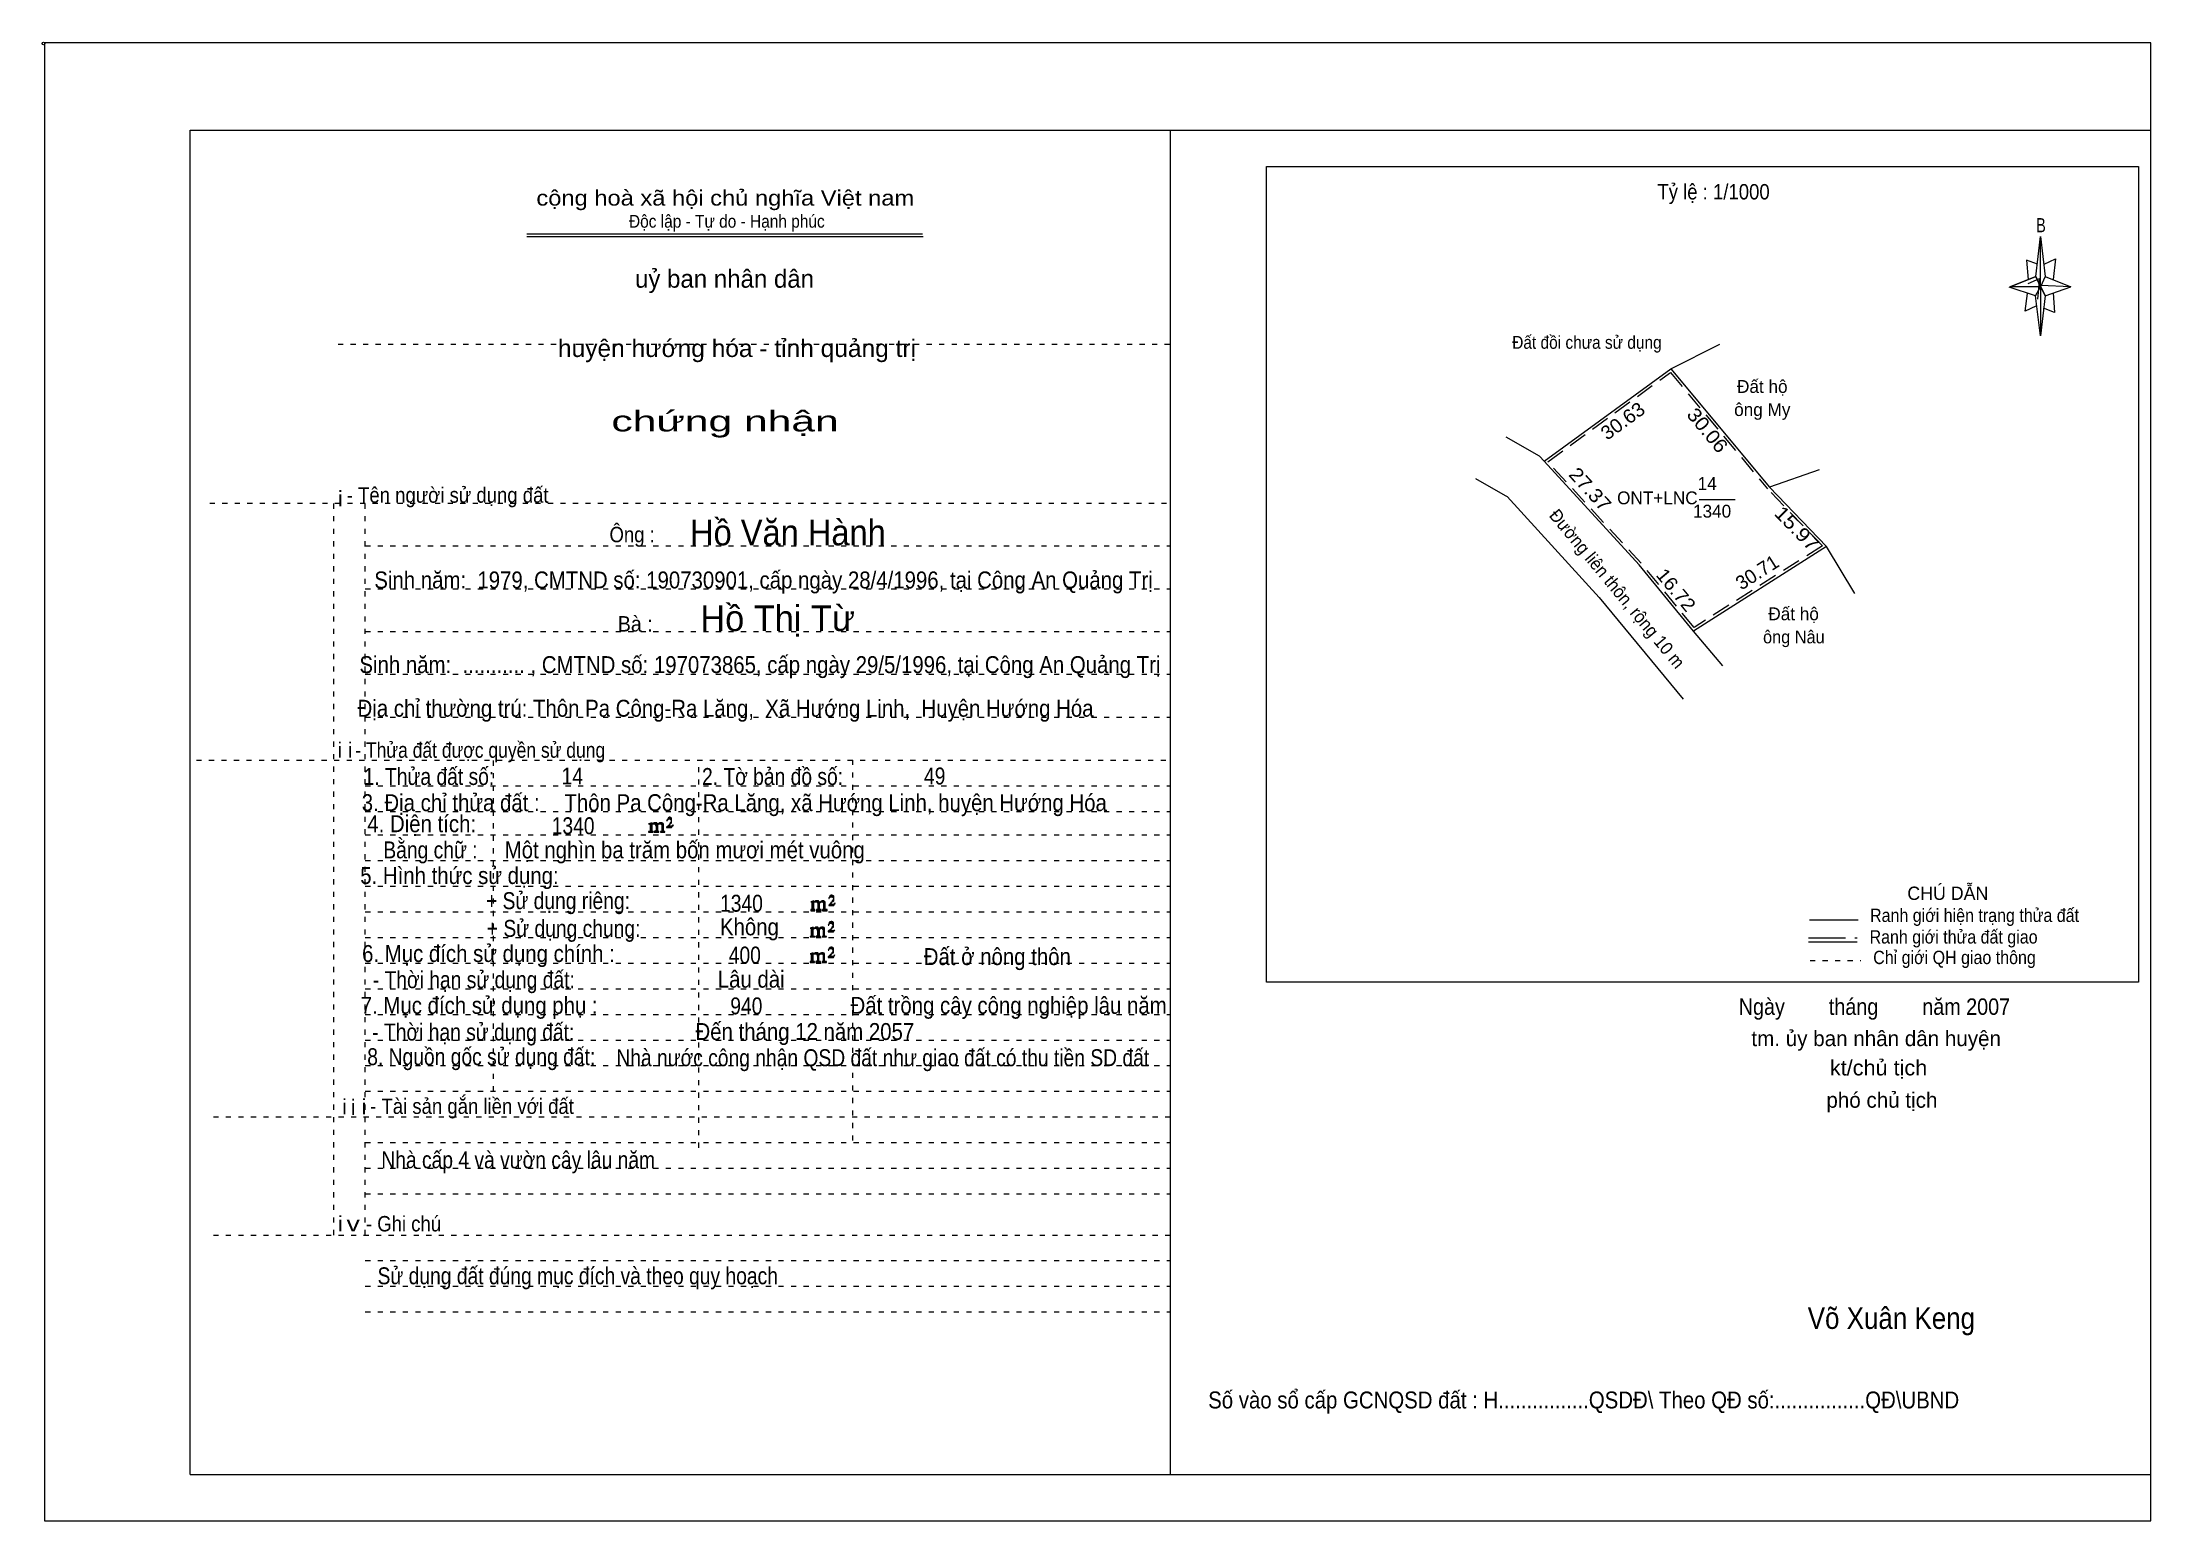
# Model space of a CAD drawing. Header units: centimetres. Extents: x -1.6 to 39.5, y -3.3 to 25.5.
import ezdxf
from ezdxf.enums import TextEntityAlignment as Align

# ---------------------------------------------------------------- set-up
doc = ezdxf.new("R2010")
doc.units = ezdxf.units.CM
doc.header["$LTSCALE"] = 0.12
for name, pattern in [('DOTTED', [1.5, 0.3, -1.2]), ('LONG_DASHED', [7.5, 6, -1.5]), ('MEDIUM_DASHED', [4.5, 3, -1.5])]:
    doc.linetypes.add(name, pattern=pattern)
for name, color, linetype, lineweight in [('1', 7, 'DOTTED', 13), ('10', 7, 'Continuous', 13), ('4', 7, 'Continuous', 13), ('5', 7, 'Continuous', 13), ('50', 7, 'Continuous', 13)]:
    doc.layers.add(name, color=color, linetype=linetype, lineweight=lineweight)

msp = doc.modelspace()

# ---------------------------------------------------------------- hatches: boundary and pattern name
at = {"layer": '50'}
for points in [[(10.27, 10.13), (10.27, 10.12), (10.27, 10.11), (10.25, 10.11), (10.24, 10.11), (10.24, 10.1), (10.33, 10.1), (10.33, 10.11), (10.32, 10.11), (10.31, 10.11), (10.31, 10.12), (10.31, 10.13), (10.31, 10.24), (10.31, 10.25), (10.32, 10.26), (10.34, 10.26), (10.35, 10.26), (10.36, 10.26), (10.37, 10.25), (10.39, 10.22), (10.39, 10.13), (10.37, 10.12), (10.37, 10.11), (10.36, 10.11), (10.35, 10.11), (10.35, 10.1), (10.44, 10.1), (10.44, 10.11), (10.43, 10.11), (10.42, 10.11), (10.42, 10.12), (10.42, 10.13), (10.42, 10.24), (10.44, 10.26), (10.45, 10.26), (10.46, 10.26), (10.49, 10.26), (10.49, 10.25), (10.5, 10.24), (10.5, 10.22), (10.5, 10.13), (10.5, 10.12), (10.49, 10.11), (10.49, 10.11), (10.47, 10.11), (10.47, 10.1), (10.56, 10.1), (10.56, 10.11), (10.55, 10.11), (10.54, 10.11), (10.53, 10.12), (10.53, 10.13), (10.53, 10.2), (10.53, 10.25), (10.53, 10.26), (10.52, 10.27), (10.5, 10.28), (10.47, 10.28), (10.46, 10.28), (10.44, 10.27), (10.41, 10.25), (10.41, 10.26), (10.4, 10.28), (10.39, 10.28), (10.37, 10.28), (10.35, 10.28), (10.34, 10.28), (10.32, 10.26), (10.31, 10.26), (10.31, 10.25), (10.31, 10.25), (10.31, 10.26), (10.31, 10.28), (10.24, 10.26), (10.24, 10.26), (10.25, 10.26), (10.27, 10.25), (10.27, 10.24), (10.27, 10.23)], [(10.69, 10.19), (10.72, 10.24), (10.72, 10.24), (10.71, 10.22), (10.69, 10.22), (10.68, 10.22), (10.63, 10.22), (10.66, 10.26), (10.67, 10.27), (10.69, 10.28), (10.69, 10.3), (10.69, 10.32), (10.69, 10.34), (10.69, 10.35), (10.69, 10.37), (10.68, 10.38), (10.67, 10.38), (10.66, 10.39), (10.65, 10.39), (10.63, 10.38), (10.63, 10.38), (10.62, 10.37), (10.61, 10.35), (10.59, 10.33), (10.61, 10.33), (10.61, 10.35), (10.62, 10.35), (10.63, 10.36), (10.65, 10.36), (10.66, 10.36), (10.67, 10.35), (10.68, 10.35), (10.68, 10.32), (10.68, 10.3), (10.66, 10.28), (10.66, 10.26), (10.65, 10.25), (10.59, 10.2), (10.59, 10.19)], [(13.42, 8.61), (13.42, 8.6), (13.42, 8.59), (13.41, 8.59), (13.4, 8.59), (13.4, 8.57), (13.48, 8.57), (13.48, 8.59), (13.47, 8.59), (13.46, 8.59), (13.46, 8.6), (13.46, 8.61), (13.46, 8.72), (13.46, 8.73), (13.47, 8.74), (13.5, 8.74), (13.51, 8.74), (13.52, 8.74), (13.53, 8.73), (13.54, 8.69), (13.54, 8.61), (13.53, 8.6), (13.53, 8.59), (13.52, 8.59), (13.51, 8.59), (13.51, 8.57), (13.6, 8.57), (13.6, 8.59), (13.58, 8.59), (13.57, 8.59), (13.57, 8.6), (13.57, 8.61), (13.57, 8.72), (13.6, 8.74), (13.61, 8.74), (13.62, 8.74), (13.64, 8.74), (13.64, 8.73), (13.65, 8.72), (13.65, 8.69), (13.65, 8.61), (13.65, 8.6), (13.64, 8.59), (13.64, 8.59), (13.63, 8.59), (13.63, 8.57), (13.72, 8.57), (13.72, 8.59), (13.7, 8.59), (13.69, 8.59), (13.68, 8.6), (13.68, 8.61), (13.68, 8.68), (13.68, 8.73), (13.68, 8.74), (13.67, 8.75), (13.65, 8.76), (13.63, 8.76), (13.62, 8.76), (13.6, 8.75), (13.56, 8.73), (13.56, 8.74), (13.55, 8.76), (13.54, 8.76), (13.53, 8.76), (13.51, 8.76), (13.5, 8.76), (13.47, 8.74), (13.46, 8.74), (13.46, 8.73), (13.46, 8.73), (13.46, 8.74), (13.46, 8.76), (13.4, 8.74), (13.4, 8.74), (13.41, 8.74), (13.42, 8.73), (13.42, 8.72), (13.42, 8.71)], [(13.85, 8.67), (13.87, 8.72), (13.87, 8.72), (13.86, 8.69), (13.85, 8.69), (13.84, 8.69), (13.78, 8.69), (13.82, 8.74), (13.83, 8.75), (13.85, 8.76), (13.85, 8.78), (13.85, 8.79), (13.85, 8.82), (13.85, 8.83), (13.85, 8.85), (13.84, 8.86), (13.83, 8.86), (13.82, 8.87), (13.8, 8.87), (13.78, 8.86), (13.78, 8.86), (13.77, 8.85), (13.76, 8.83), (13.75, 8.81), (13.76, 8.81), (13.76, 8.83), (13.77, 8.83), (13.78, 8.84), (13.8, 8.84), (13.82, 8.84), (13.83, 8.83), (13.84, 8.83), (13.84, 8.79), (13.84, 8.78), (13.82, 8.76), (13.82, 8.74), (13.8, 8.73), (13.75, 8.68), (13.75, 8.67)], [(13.41, 8.09), (13.41, 8.08), (13.41, 8.07), (13.4, 8.07), (13.39, 8.07), (13.39, 8.06), (13.48, 8.06), (13.48, 8.07), (13.47, 8.07), (13.45, 8.07), (13.45, 8.08), (13.45, 8.09), (13.45, 8.2), (13.45, 8.21), (13.47, 8.23), (13.49, 8.23), (13.5, 8.23), (13.51, 8.23), (13.52, 8.21), (13.53, 8.18), (13.53, 8.09), (13.52, 8.08), (13.52, 8.07), (13.51, 8.07), (13.5, 8.07), (13.5, 8.06), (13.59, 8.06), (13.59, 8.07), (13.58, 8.07), (13.57, 8.07), (13.57, 8.08), (13.57, 8.09), (13.57, 8.2), (13.59, 8.23), (13.6, 8.23), (13.61, 8.23), (13.63, 8.23), (13.63, 8.21), (13.64, 8.2), (13.64, 8.18), (13.64, 8.09), (13.64, 8.08), (13.63, 8.07), (13.63, 8.07), (13.62, 8.07), (13.62, 8.06), (13.71, 8.06), (13.71, 8.07), (13.7, 8.07), (13.69, 8.07), (13.67, 8.08), (13.67, 8.09), (13.67, 8.17), (13.67, 8.21), (13.67, 8.23), (13.66, 8.24), (13.64, 8.25), (13.62, 8.25), (13.61, 8.25), (13.59, 8.24), (13.55, 8.21), (13.55, 8.23), (13.54, 8.25), (13.53, 8.25), (13.52, 8.25), (13.5, 8.25), (13.49, 8.25), (13.47, 8.23), (13.45, 8.23), (13.45, 8.21), (13.45, 8.21), (13.45, 8.23), (13.45, 8.25), (13.39, 8.23), (13.39, 8.23), (13.4, 8.23), (13.41, 8.21), (13.41, 8.2), (13.41, 8.19)], [(13.84, 8.16), (13.86, 8.2), (13.86, 8.2), (13.85, 8.18), (13.84, 8.18), (13.83, 8.18), (13.77, 8.18), (13.81, 8.23), (13.82, 8.24), (13.84, 8.25), (13.84, 8.27), (13.84, 8.28), (13.84, 8.3), (13.84, 8.31), (13.84, 8.34), (13.83, 8.35), (13.82, 8.35), (13.81, 8.36), (13.8, 8.36), (13.77, 8.35), (13.77, 8.35), (13.76, 8.34), (13.75, 8.31), (13.74, 8.29), (13.75, 8.29), (13.75, 8.31), (13.76, 8.31), (13.77, 8.33), (13.8, 8.33), (13.81, 8.33), (13.82, 8.31), (13.83, 8.31), (13.83, 8.28), (13.83, 8.27), (13.81, 8.25), (13.81, 8.23), (13.8, 8.21), (13.74, 8.17), (13.74, 8.16)], [(13.84, 7.66), (13.86, 7.71), (13.86, 7.71), (13.85, 7.68), (13.84, 7.68), (13.83, 7.68), (13.77, 7.68), (13.81, 7.73), (13.82, 7.74), (13.84, 7.75), (13.84, 7.77), (13.84, 7.78), (13.84, 7.81), (13.84, 7.82), (13.84, 7.84), (13.83, 7.85), (13.82, 7.85), (13.81, 7.86), (13.79, 7.86), (13.77, 7.85), (13.77, 7.85), (13.76, 7.84), (13.75, 7.82), (13.74, 7.8), (13.75, 7.8), (13.75, 7.82), (13.76, 7.82), (13.77, 7.83), (13.79, 7.83), (13.81, 7.83), (13.82, 7.82), (13.83, 7.82), (13.83, 7.78), (13.83, 7.77), (13.81, 7.75), (13.81, 7.73), (13.79, 7.72), (13.74, 7.67), (13.74, 7.66)], [(13.41, 7.6), (13.41, 7.59), (13.41, 7.58), (13.4, 7.58), (13.39, 7.58), (13.39, 7.56), (13.47, 7.56), (13.47, 7.58), (13.46, 7.58), (13.45, 7.58), (13.45, 7.59), (13.45, 7.6), (13.45, 7.71), (13.45, 7.72), (13.46, 7.73), (13.49, 7.73), (13.5, 7.73), (13.51, 7.73), (13.52, 7.72), (13.53, 7.68), (13.53, 7.6), (13.52, 7.59), (13.52, 7.58), (13.51, 7.58), (13.5, 7.58), (13.5, 7.56), (13.59, 7.56), (13.59, 7.58), (13.57, 7.58), (13.56, 7.58), (13.56, 7.59), (13.56, 7.6), (13.56, 7.71), (13.59, 7.73), (13.6, 7.73), (13.61, 7.73), (13.63, 7.73), (13.63, 7.72), (13.64, 7.71), (13.64, 7.68), (13.64, 7.6), (13.64, 7.59), (13.63, 7.58), (13.63, 7.58), (13.62, 7.58), (13.62, 7.56), (13.71, 7.56), (13.71, 7.58), (13.69, 7.58), (13.68, 7.58), (13.67, 7.59), (13.67, 7.6), (13.67, 7.67), (13.67, 7.72), (13.67, 7.73), (13.66, 7.74), (13.64, 7.75), (13.62, 7.75), (13.61, 7.75), (13.59, 7.74), (13.55, 7.72), (13.55, 7.73), (13.54, 7.75), (13.53, 7.75), (13.52, 7.75), (13.5, 7.75), (13.49, 7.75), (13.46, 7.73), (13.45, 7.73), (13.45, 7.72), (13.45, 7.72), (13.45, 7.73), (13.45, 7.75), (13.39, 7.73), (13.39, 7.73), (13.4, 7.73), (13.41, 7.72), (13.41, 7.71), (13.41, 7.7)]]:
    msp.add_hatch(color=256, dxfattribs=at).paths.add_polyline_path(points)

# ---------------------------------------------------------------- linework, layer by layer
at = {"layer": '1', "linetype": 'Continuous'}
for p, q in [((1.31, -2.42), (1.31, 23.78)), ((1.31, 23.78), (39.51, 23.78)), ((20.41, -2.42), (20.41, 23.78)), ((39.51, -2.42), (39.51, 23.78)), ((7.87, 21.76), (15.58, 21.76)), ((7.87, 21.71), (15.59, 21.71)), ((37.26, 20.55), (36.75, 20.72)), ((1.31, -2.42), (39.51, -2.42))]:
    msp.add_line(p, q, dxfattribs=at)
at = {"layer": '1'}
for p, q in [((4.19, 19.61), (20.41, 19.61)), ((1.69, 16.51), (20.41, 16.51)), ((4.11, 2.25), (4.11, 16.51)), ((4.72, 2.25), (4.72, 16.51)), ((4.72, 15.68), (20.41, 15.68)), ((4.72, 14.84), (20.41, 14.84)), ((4.72, 14.01), (20.41, 14.01)), ((4.72, 13.18), (20.41, 13.18)), ((4.72, 12.34), (20.41, 12.34)), ((1.43, 11.5), (20.41, 11.5)), ((7.22, 5.05), (7.22, 11.5)), ((11.22, 3.95), (11.22, 11.5)), ((14.22, 4.09), (14.22, 11.5)), ((4.72, 11), (20.41, 11)), ((4.72, 10.5), (20.41, 10.5)), ((4.72, 10.05), (20.41, 10.05)), ((4.72, 9.55), (20.41, 9.55)), ((4.72, 9.05), (20.41, 9.05)), ((4.72, 8.55), (20.41, 8.55)), ((4.72, 8.05), (20.41, 8.05)), ((4.72, 7.55), (20.41, 7.55)), ((4.72, 7.05), (20.41, 7.05)), ((4.72, 6.55), (20.41, 6.55)), ((4.72, 6.05), (20.41, 6.05)), ((4.72, 5.55), (20.41, 5.55)), ((4.72, 5.05), (20.41, 5.05)), ((1.76, 4.55), (20.41, 4.55)), ((4.72, 4.05), (20.41, 4.05)), ((4.72, 3.55), (20.41, 3.55)), ((4.72, 3.05), (20.41, 3.05)), ((1.76, 2.25), (20.41, 2.25)), ((4.72, 1.75), (20.41, 1.75)), ((4.72, 1.25), (20.41, 1.25)), ((4.72, 0.75), (20.41, 0.75))]:
    msp.add_line(p, q, dxfattribs=at)
at = {"layer": '1', "linetype": 'Continuous'}
msp.add_lwpolyline([(-1.53, -3.32), (39.51, -3.32), (39.51, 25.48), (-1.53, 25.48)], close=True, dxfattribs=at)
msp.add_lwpolyline([(37.27, 20.35), (37.06, 20.25), (37.11, 20.6)], dxfattribs=at)
at = {"layer": '10'}
for p, q in [((30.16, 19.13), (31.11, 19.61)), ((27.69, 17.33), (30.16, 19.13)), ((30.16, 19.13), (32.08, 16.82)), ((26.35, 16.99), (26.93, 16.66)), ((33.05, 17.16), (32.08, 16.82)), ((30.71, 16.58), (31.41, 16.58)), ((33.19, 15.67), (32.08, 16.82)), ((33.19, 15.67), (30.6, 14.02)), ((33.74, 14.75), (33.19, 15.67)), ((28.76, 14.67), (30.4, 12.69)), ((31.17, 13.34), (30.6, 14.02))]:
    msp.add_line(p, q, dxfattribs=at)
at = {"layer": '10', "linetype": 'MEDIUM_DASHED'}
for p, q in [((27.76, 17.32), (30.15, 19.06)), ((30.15, 19.06), (32.04, 16.79)), ((33.11, 15.68), (32.04, 16.79)), ((33.11, 15.68), (30.61, 14.09))]:
    msp.add_line(p, q, dxfattribs=at)
at = {"layer": '10'}
for points in [[(27.69, 17.33), (27.6, 17.43), (26.95, 17.8)], [(30.6, 14.02), (29.54, 15.31), (27.69, 17.33)], [(26.93, 16.66), (26.97, 16.64), (28.76, 14.67)]]:
    msp.add_lwpolyline(points, dxfattribs=at)
at = {"layer": '10', "linetype": 'MEDIUM_DASHED'}
msp.add_lwpolyline([(30.61, 14.09), (29.58, 15.34), (27.76, 17.32)], dxfattribs=at)
at = {"layer": '4'}
for p, q in [((32.86, 8.39), (33.81, 8.39)), ((32.84, 7.96), (33.79, 7.96))]:
    msp.add_line(p, q, dxfattribs=at)
at = {"layer": '4', "linetype": 'LONG_DASHED'}
msp.add_line((32.84, 8.04), (33.79, 8.04), dxfattribs=at)
at = {"layer": '4', "linetype": 'DOTTED'}
msp.add_line((32.87, 7.6), (33.86, 7.6), dxfattribs=at)
at = {"layer": '4'}
msp.add_lwpolyline([(22.28, 23.07), (39.27, 23.07), (39.27, 7.18), (22.28, 7.18)], close=True, dxfattribs=at)
msp.add_circle((-1.55, 25.47), 0.025, dxfattribs=at)
at = {"layer": '5'}
for p, q in [((37.27, 20.93), (37.36, 21.71)), ((37.45, 20.55), (37.36, 19.77)), ((37.45, 20.93), (37.95, 20.73)), ((37.61, 20.61), (37.63, 20.23)), ((37.63, 20.23), (37.42, 20.31))]:
    msp.add_line(p, q, dxfattribs=at)
for points in [[(37.36, 21.71), (37.45, 20.93), (37.36, 20.73)], [(37.36, 20.73), (36.77, 20.73), (37.27, 20.93), (37.45, 20.55), (37.95, 20.73), (37.36, 20.75)], [(37.36, 20.73), (37.36, 19.77), (37.26, 20.55)]]:
    msp.add_lwpolyline(points, close=True, dxfattribs=at)
for points in [[(37.3, 21.17), (37.09, 21.25), (37.12, 20.87)], [(37.43, 21.17), (37.65, 21.27), (37.61, 20.87)], [(37.36, 20.73), (37.27, 20.93), (36.77, 20.73)], [(37.12, 20.79), (37.34, 20.89), (37.3, 20.49)], [(37.36, 20.73), (37.45, 20.55), (37.95, 20.73)]]:
    msp.add_lwpolyline(points, dxfattribs=at)
at = {"layer": '50'}
for points in [[(10.27, 10.13), (10.27, 10.12), (10.27, 10.11), (10.25, 10.11), (10.24, 10.11), (10.24, 10.1), (10.33, 10.1), (10.33, 10.11), (10.32, 10.11), (10.31, 10.11), (10.31, 10.12), (10.31, 10.13), (10.31, 10.24), (10.31, 10.25), (10.32, 10.26), (10.34, 10.26), (10.35, 10.26), (10.36, 10.26), (10.37, 10.25), (10.39, 10.22), (10.39, 10.13), (10.37, 10.12), (10.37, 10.11), (10.36, 10.11), (10.35, 10.11), (10.35, 10.1), (10.44, 10.1), (10.44, 10.11), (10.43, 10.11), (10.42, 10.11), (10.42, 10.12), (10.42, 10.13), (10.42, 10.24), (10.44, 10.26), (10.45, 10.26), (10.46, 10.26), (10.49, 10.26), (10.49, 10.25), (10.5, 10.24), (10.5, 10.22), (10.5, 10.13), (10.5, 10.12), (10.49, 10.11), (10.49, 10.11), (10.47, 10.11), (10.47, 10.1), (10.56, 10.1), (10.56, 10.11), (10.55, 10.11), (10.54, 10.11), (10.53, 10.12), (10.53, 10.13), (10.53, 10.2), (10.53, 10.25), (10.53, 10.26), (10.52, 10.27), (10.5, 10.28), (10.47, 10.28), (10.46, 10.28), (10.44, 10.27), (10.41, 10.25), (10.41, 10.26), (10.4, 10.28), (10.39, 10.28), (10.37, 10.28), (10.35, 10.28), (10.34, 10.28), (10.32, 10.26), (10.31, 10.26), (10.31, 10.25), (10.31, 10.25), (10.31, 10.26), (10.31, 10.28), (10.24, 10.26), (10.24, 10.26), (10.25, 10.26), (10.27, 10.25), (10.27, 10.24), (10.27, 10.23)], [(10.69, 10.19), (10.72, 10.24), (10.72, 10.24), (10.71, 10.22), (10.69, 10.22), (10.68, 10.22), (10.63, 10.22), (10.66, 10.26), (10.67, 10.27), (10.69, 10.28), (10.69, 10.3), (10.69, 10.32), (10.69, 10.34), (10.69, 10.35), (10.69, 10.37), (10.68, 10.38), (10.67, 10.38), (10.66, 10.39), (10.65, 10.39), (10.63, 10.38), (10.63, 10.38), (10.62, 10.37), (10.61, 10.35), (10.59, 10.33), (10.61, 10.33), (10.61, 10.35), (10.62, 10.35), (10.63, 10.36), (10.65, 10.36), (10.66, 10.36), (10.67, 10.35), (10.68, 10.35), (10.68, 10.32), (10.68, 10.3), (10.66, 10.28), (10.66, 10.26), (10.65, 10.25), (10.59, 10.2), (10.59, 10.19)], [(13.42, 8.61), (13.42, 8.6), (13.42, 8.59), (13.41, 8.59), (13.4, 8.59), (13.4, 8.57), (13.48, 8.57), (13.48, 8.59), (13.47, 8.59), (13.46, 8.59), (13.46, 8.6), (13.46, 8.61), (13.46, 8.72), (13.46, 8.73), (13.47, 8.74), (13.5, 8.74), (13.51, 8.74), (13.52, 8.74), (13.53, 8.73), (13.54, 8.69), (13.54, 8.61), (13.53, 8.6), (13.53, 8.59), (13.52, 8.59), (13.51, 8.59), (13.51, 8.57), (13.6, 8.57), (13.6, 8.59), (13.58, 8.59), (13.57, 8.59), (13.57, 8.6), (13.57, 8.61), (13.57, 8.72), (13.6, 8.74), (13.61, 8.74), (13.62, 8.74), (13.64, 8.74), (13.64, 8.73), (13.65, 8.72), (13.65, 8.69), (13.65, 8.61), (13.65, 8.6), (13.64, 8.59), (13.64, 8.59), (13.63, 8.59), (13.63, 8.57), (13.72, 8.57), (13.72, 8.59), (13.7, 8.59), (13.69, 8.59), (13.68, 8.6), (13.68, 8.61), (13.68, 8.68), (13.68, 8.73), (13.68, 8.74), (13.67, 8.75), (13.65, 8.76), (13.63, 8.76), (13.62, 8.76), (13.6, 8.75), (13.56, 8.73), (13.56, 8.74), (13.55, 8.76), (13.54, 8.76), (13.53, 8.76), (13.51, 8.76), (13.5, 8.76), (13.47, 8.74), (13.46, 8.74), (13.46, 8.73), (13.46, 8.73), (13.46, 8.74), (13.46, 8.76), (13.4, 8.74), (13.4, 8.74), (13.41, 8.74), (13.42, 8.73), (13.42, 8.72), (13.42, 8.71)], [(13.85, 8.67), (13.87, 8.72), (13.87, 8.72), (13.86, 8.69), (13.85, 8.69), (13.84, 8.69), (13.78, 8.69), (13.82, 8.74), (13.83, 8.75), (13.85, 8.76), (13.85, 8.78), (13.85, 8.79), (13.85, 8.82), (13.85, 8.83), (13.85, 8.85), (13.84, 8.86), (13.83, 8.86), (13.82, 8.87), (13.8, 8.87), (13.78, 8.86), (13.78, 8.86), (13.77, 8.85), (13.76, 8.83), (13.75, 8.81), (13.76, 8.81), (13.76, 8.83), (13.77, 8.83), (13.78, 8.84), (13.8, 8.84), (13.82, 8.84), (13.83, 8.83), (13.84, 8.83), (13.84, 8.79), (13.84, 8.78), (13.82, 8.76), (13.82, 8.74), (13.8, 8.73), (13.75, 8.68), (13.75, 8.67)], [(13.41, 8.09), (13.41, 8.08), (13.41, 8.07), (13.4, 8.07), (13.39, 8.07), (13.39, 8.06), (13.48, 8.06), (13.48, 8.07), (13.47, 8.07), (13.45, 8.07), (13.45, 8.08), (13.45, 8.09), (13.45, 8.2), (13.45, 8.21), (13.47, 8.23), (13.49, 8.23), (13.5, 8.23), (13.51, 8.23), (13.52, 8.21), (13.53, 8.18), (13.53, 8.09), (13.52, 8.08), (13.52, 8.07), (13.51, 8.07), (13.5, 8.07), (13.5, 8.06), (13.59, 8.06), (13.59, 8.07), (13.58, 8.07), (13.57, 8.07), (13.57, 8.08), (13.57, 8.09), (13.57, 8.2), (13.59, 8.23), (13.6, 8.23), (13.61, 8.23), (13.63, 8.23), (13.63, 8.21), (13.64, 8.2), (13.64, 8.18), (13.64, 8.09), (13.64, 8.08), (13.63, 8.07), (13.63, 8.07), (13.62, 8.07), (13.62, 8.06), (13.71, 8.06), (13.71, 8.07), (13.7, 8.07), (13.69, 8.07), (13.67, 8.08), (13.67, 8.09), (13.67, 8.17), (13.67, 8.21), (13.67, 8.23), (13.66, 8.24), (13.64, 8.25), (13.62, 8.25), (13.61, 8.25), (13.59, 8.24), (13.55, 8.21), (13.55, 8.23), (13.54, 8.25), (13.53, 8.25), (13.52, 8.25), (13.5, 8.25), (13.49, 8.25), (13.47, 8.23), (13.45, 8.23), (13.45, 8.21), (13.45, 8.21), (13.45, 8.23), (13.45, 8.25), (13.39, 8.23), (13.39, 8.23), (13.4, 8.23), (13.41, 8.21), (13.41, 8.2), (13.41, 8.19)], [(13.84, 8.16), (13.86, 8.2), (13.86, 8.2), (13.85, 8.18), (13.84, 8.18), (13.83, 8.18), (13.77, 8.18), (13.81, 8.23), (13.82, 8.24), (13.84, 8.25), (13.84, 8.27), (13.84, 8.28), (13.84, 8.3), (13.84, 8.31), (13.84, 8.34), (13.83, 8.35), (13.82, 8.35), (13.81, 8.36), (13.8, 8.36), (13.77, 8.35), (13.77, 8.35), (13.76, 8.34), (13.75, 8.31), (13.74, 8.29), (13.75, 8.29), (13.75, 8.31), (13.76, 8.31), (13.77, 8.33), (13.8, 8.33), (13.81, 8.33), (13.82, 8.31), (13.83, 8.31), (13.83, 8.28), (13.83, 8.27), (13.81, 8.25), (13.81, 8.23), (13.8, 8.21), (13.74, 8.17), (13.74, 8.16)], [(13.84, 7.66), (13.86, 7.71), (13.86, 7.71), (13.85, 7.68), (13.84, 7.68), (13.83, 7.68), (13.77, 7.68), (13.81, 7.73), (13.82, 7.74), (13.84, 7.75), (13.84, 7.77), (13.84, 7.78), (13.84, 7.81), (13.84, 7.82), (13.84, 7.84), (13.83, 7.85), (13.82, 7.85), (13.81, 7.86), (13.79, 7.86), (13.77, 7.85), (13.77, 7.85), (13.76, 7.84), (13.75, 7.82), (13.74, 7.8), (13.75, 7.8), (13.75, 7.82), (13.76, 7.82), (13.77, 7.83), (13.79, 7.83), (13.81, 7.83), (13.82, 7.82), (13.83, 7.82), (13.83, 7.78), (13.83, 7.77), (13.81, 7.75), (13.81, 7.73), (13.79, 7.72), (13.74, 7.67), (13.74, 7.66)], [(13.41, 7.6), (13.41, 7.59), (13.41, 7.58), (13.4, 7.58), (13.39, 7.58), (13.39, 7.56), (13.47, 7.56), (13.47, 7.58), (13.46, 7.58), (13.45, 7.58), (13.45, 7.59), (13.45, 7.6), (13.45, 7.71), (13.45, 7.72), (13.46, 7.73), (13.49, 7.73), (13.5, 7.73), (13.51, 7.73), (13.52, 7.72), (13.53, 7.68), (13.53, 7.6), (13.52, 7.59), (13.52, 7.58), (13.51, 7.58), (13.5, 7.58), (13.5, 7.56), (13.59, 7.56), (13.59, 7.58), (13.57, 7.58), (13.56, 7.58), (13.56, 7.59), (13.56, 7.6), (13.56, 7.71), (13.59, 7.73), (13.6, 7.73), (13.61, 7.73), (13.63, 7.73), (13.63, 7.72), (13.64, 7.71), (13.64, 7.68), (13.64, 7.6), (13.64, 7.59), (13.63, 7.58), (13.63, 7.58), (13.62, 7.58), (13.62, 7.56), (13.71, 7.56), (13.71, 7.58), (13.69, 7.58), (13.68, 7.58), (13.67, 7.59), (13.67, 7.6), (13.67, 7.67), (13.67, 7.72), (13.67, 7.73), (13.66, 7.74), (13.64, 7.75), (13.62, 7.75), (13.61, 7.75), (13.59, 7.74), (13.55, 7.72), (13.55, 7.73), (13.54, 7.75), (13.53, 7.75), (13.52, 7.75), (13.5, 7.75), (13.49, 7.75), (13.46, 7.73), (13.45, 7.73), (13.45, 7.72), (13.45, 7.72), (13.45, 7.73), (13.45, 7.75), (13.39, 7.73), (13.39, 7.73), (13.4, 7.73), (13.41, 7.72), (13.41, 7.71), (13.41, 7.7)]]:
    msp.add_lwpolyline(points, close=True, dxfattribs=at)

# ---------------------------------------------------------------- texts
at = {"layer": '1'}
for s, height, width, p in [('cộng hoà xã hội chủ nghĩa Việt nam', 0.3, 1.15, (11.735, 22.31)), ('Độc lập - Tự do - Hạnh phúc', 0.25, 0.9, (11.765, 21.88)), ('chứng nhận', 0.4, 1.55, (11.73, 17.91)), ('- Tên người sử dụng đất', 0.3, 0.9, (6.325, 16.52)), ('- Thửa đất được quyền sử dụng', 0.3, 0.85, (6.96, 11.55)), ('- Tài sản gắn liền với đất ', 0.3, 0.9, (6.85, 4.61)), ('v', 0.3, 1.3, (4.485, 2.32)), ('- Ghi chú', 0.3, 0.9, (5.465, 2.32))]:
    msp.add_text(s, height=height, dxfattribs=dict(at, width=width)).set_placement(p, align=Align.CENTER)
for s, height, p in [('uỷ ban nhân dân', 0.35, (11.72, 20.71)), ('i', 0.3, (4.235, 16.45)), ('i', 0.3, (4.225, 11.55)), ('i', 0.3, (4.425, 11.55)), ('i', 0.3, (4.315, 4.6)), ('i', 0.3, (4.485, 4.59)), ('i', 0.3, (4.695, 4.6)), ('i', 0.3, (4.235, 2.32))]:
    msp.add_text(s, height=height, dxfattribs=at).set_placement(p, align=Align.CENTER)
at = {"layer": '10'}
for s, height, width, p in [('Tỷ lệ : 1/1000', 0.3, 0.9, (30.99, 22.43)), ('Đất đồi chưa sử dụng ', 0.25, 0.9, (28.565, 19.52)), ('Hồ Văn Hành', 0.5, 0.95, (12.955, 15.69)), ('ông Nâu', 0.25, 0.95, (32.555, 13.78)), ('Võ Xuân Keng', 0.42, 0.9, (34.455, 0.42))]:
    msp.add_text(s, height=height, dxfattribs=dict(at, width=width)).set_placement(p, align=Align.CENTER)
for s, height, p in [('Đất hộ', 0.25, (31.94, 18.66)), ('ông My', 0.25, (31.94, 18.21)), ('Hồ Thị Từ', 0.5, (12.755, 14.02)), ('Đất hộ', 0.25, (32.55, 14.23))]:
    msp.add_text(s, height=height, dxfattribs=at).set_placement(p, align=Align.CENTER)
for s, height, rotation, width, p in [('30.63', 0.27, 36.077, 1.05, (29.3, 18.005)), ('30.06', 0.27, 309.574, 1.1, (30.767, 17.846)), ('27.37', 0.27, 312.438, 1.1, (28.486, 16.691)), ('Đường liên thôn, rộng 10 m ', 0.25, 309.634, 0.95, (29.043, 14.73)), ('15.97', 0.27, 314.239, 1.15, (32.516, 15.924)), ('16.72', 0.26, 309.687, 1.1, (30.159, 14.738))]:
    msp.add_text(s, height=height, rotation=rotation, dxfattribs=dict(at, width=width)).set_placement(p, align=Align.CENTER)
for s, p in [('14', (30.68, 16.77)), ('1340', (30.59, 16.23))]:
    msp.add_text(s, height=0.25, dxfattribs=at).set_placement(p)
msp.add_text('ONT+LNC', height=0.25, dxfattribs=at).set_placement((30.68, 16.49), align=Align.RIGHT)
msp.add_text('30.71', height=0.27, rotation=32.5, dxfattribs=at).set_placement((31.913, 15.05), align=Align.CENTER)
at = {"layer": '4'}
msp.add_text('CHÚ DẪN', height=0.2591, dxfattribs=at).set_placement((35.555, 8.78), align=Align.CENTER)
at = {"layer": '4', "width": 0.9}
for s, p in [('Ranh giới hiện trạng thửa đất', (36.075, 8.35)), ('Ranh giới thửa đất giao ', (35.71, 7.93)), ('Chỉ giới QH giao thông', (35.685, 7.53))]:
    msp.add_text(s, height=0.2591, dxfattribs=at).set_placement(p, align=Align.CENTER)
at = {"layer": '5', "width": 0.75}
msp.add_text('B', height=0.276, dxfattribs=at).set_placement((37.37, 21.79), align=Align.CENTER)
at = {"layer": '50'}
for s, height, width, p in [('  huyện hướng hóa - tỉnh quảng trị', 0.34, 1.05, (11.83, 19.36)), ('Ông :', 0.3, 0.9, (9.92, 15.75)), ('Sinh năm:  1979, CMTND số: 190730901, cấp ngày 28/4/1996, tại Công An Quảng Trị', 0.33, 0.9, (12.48, 14.85)), ('Bà :', 0.3, 0.95, (9.98, 14.01)), ('Sinh năm:  ........... , CMTND số: 197073865, cấp ngày 29/5/1996, tại Công An Quảng Trị', 0.33, 0.9, (12.41, 13.2)), ('Địa chỉ thường trú: Thôn Pa Công-Ra Lăng,  Xã Hướng Linh,  Huyện Hướng Hóa', 0.33, 0.9, (11.74, 12.35)), ('1. Thửa đất số:  ', 0.33, 0.85, (6.065, 11.02)), ('14', 0.33, 0.85, (8.755, 11.03)), ('2. Tờ bản đồ số:  ', 0.33, 0.85, (12.76, 11.02)), ('49', 0.33, 0.85, (15.815, 11.03)), ('3. Địa chỉ thửa đất : ', 0.33, 0.9, (6.44, 10.51)), ('Thôn Pa Công-Ra Lăng, xã Hướng Linh, huyện Hướng Hóa', 0.33, 0.9, (13.885, 10.51)), ('4. Diện tích: ', 0.33, 0.9, (5.875, 10.1)), ('1340', 0.33, 0.85, (8.77, 10.06)), ('Bằng chữ :', 0.33, 0.85, (5.99, 9.59)), ('Một nghìn ba trăm bốn mươi mét vuông', 0.33, 0.9, (10.945, 9.59)), ('5. Hình thức sử dụng:', 0.33, 0.9, (6.555, 9.09)), ('+ Sử dụng riêng:', 0.33, 0.85, (8.475, 8.6)), ('1340', 0.33, 0.85, (12.05, 8.55)), ('+ Sử dụng chung:', 0.33, 0.85, (8.585, 8.06)), ('Không', 0.33, 0.9, (12.205, 8.09)), ('6. Mục đích sử dụng chính :', 0.33, 0.9, (7.12, 7.57)), ('400', 0.33, 0.85, (12.115, 7.54)), ('Đất ở nông thôn', 0.33, 0.9, (17.035, 7.51)), ('- Thời hạn sử dụng đất:', 0.33, 0.85, (6.835, 7.06)), ('Lâu dài', 0.33, 0.9, (12.24, 7.07)), ('7. Mục đích sử dụng phụ :', 0.33, 0.9, (6.94, 6.56)), ('940', 0.33, 0.85, (12.145, 6.55)), ('Đất trồng cây công nghiệp lâu năm', 0.33, 0.9, (17.255, 6.56)), ('Ngày        tháng        năm 2007', 0.32, 0.9, (34.125, 6.54)), ('- Thời hạn sử dụng đất:', 0.33, 0.85, (6.825, 6.04)), ('Đến tháng 12 năm 2057', 0.33, 0.9, (13.285, 6.05)), ('8. Nguồn gốc sử dụng đất:', 0.33, 0.85, (6.98, 5.56)), ('Nhà nước công nhận QSD đất như giao đất có thu tiền SD đất ', 0.33, 0.85, (14.855, 5.54)), ('kt/chủ tịch', 0.3, 1.05, (34.205, 5.36)), ('Nhà cấp 4 và vườn cây lâu năm', 0.33, 0.85, (7.7, 3.55)), ('Sử dụng đất đúng mục đích và theo quy hoạch', 0.33, 0.85, (8.86, 1.29)), ('Số vào sổ cấp GCNQSD đất : H................QSDĐ\\ Theo QĐ số:................QĐ\\UBND', 0.33, 0.9, (28.46, -1.13))]:
    msp.add_text(s, height=height, dxfattribs=dict(at, width=width)).set_placement(p, align=Align.CENTER)
for s, p in [('tm. ủy ban nhân dân huyện ', (34.215, 5.93)), ('phó chủ tịch', (34.27, 4.73))]:
    msp.add_text(s, height=0.3, dxfattribs=at).set_placement(p, align=Align.CENTER)

doc.saveas('drawing.dxf')
